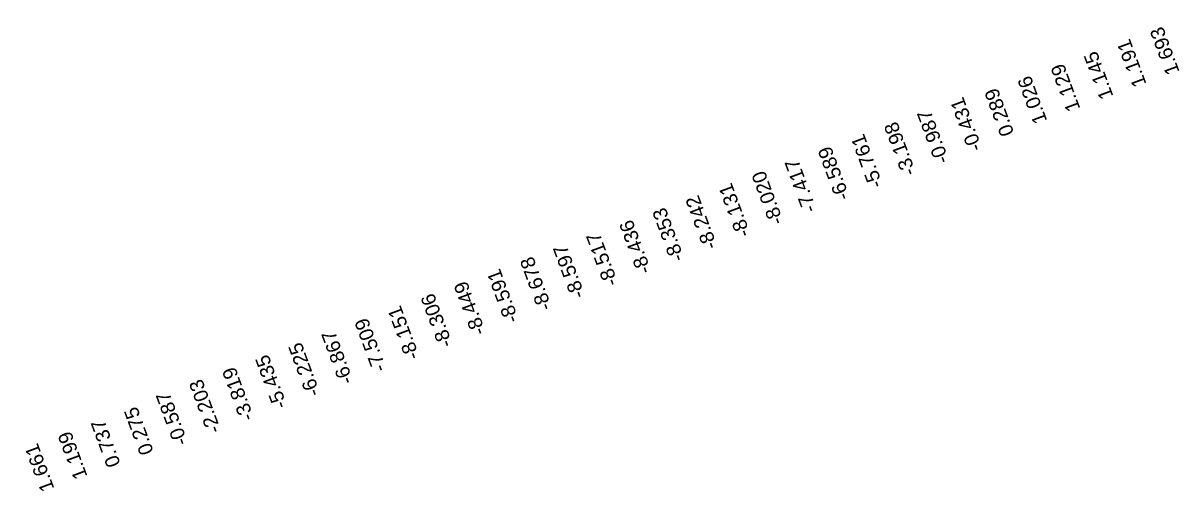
# Model space of a CAD drawing. Header units: inches. Extents: x 215676 to 3518780154, y 2761699 to 325936546.
# Drawn here: x 112072917.1 to 112072982.7, y 8439088.6 to 8439115.4 of the extents above; entities that cross this region are included whole.
import ezdxf
from ezdxf.enums import TextEntityAlignment as Align

# ---------------------------------------------------------------- set-up
doc = ezdxf.new("R2010")
doc.units = ezdxf.units.IN
doc.header["$LTSCALE"] = 20
doc.header["$MEASUREMENT"] = 0
doc.layers.add('Chainage_TXT', color=7, linetype='Continuous')
doc.layers.add('RL', color=1, linetype='Continuous')
doc.styles.add('text', font='arial.ttf')

# ---------------------------------------------------------------- blocks, each defined once
blk = doc.blocks.new('dffmhdsrt')
at = {"layer": 'RL', "lineweight": 5, "style": 'text'}
for s, p in [('1.661', (773047.049, 2500611.949)), ('1.199', (773049.049, 2500611.949)), ('0.737', (773051.049, 2500611.949)), ('0.275', (773053.049, 2500611.949)), ('-0.587', (773055.049, 2500611.949)), ('-2.203', (773057.049, 2500611.949)), ('-3.819', (773059.049, 2500611.949)), ('-5.435', (773061.049, 2500611.949)), ('-6.225', (773063.049, 2500611.949)), ('-6.867', (773065.049, 2500611.949)), ('-7.509', (773067.049, 2500611.949)), ('-8.151', (773069.049, 2500611.949)), ('-8.306', (773071.049, 2500611.949)), ('-8.449', (773073.049, 2500611.949)), ('-8.591', (773075.049, 2500611.949)), ('-8.678', (773077.049, 2500611.949)), ('-8.597', (773079.049, 2500611.949)), ('-8.517', (773081.049, 2500611.949)), ('-8.436', (773083.049, 2500611.949)), ('-8.353', (773085.049, 2500611.949)), ('-8.242', (773087.049, 2500611.949)), ('-8.131', (773089.049, 2500611.949)), ('-8.020', (773091.049, 2500611.949)), ('-7.417', (773093.049, 2500611.949)), ('-6.589', (773095.049, 2500611.949)), ('-5.761', (773097.049, 2500611.949)), ('-3.198', (773099.049, 2500611.949)), ('-0.987', (773101.049, 2500611.949)), ('-0.431', (773103.049, 2500611.949)), ('0.289', (773105.049, 2500611.949)), ('1.026', (773107.049, 2500611.949)), ('1.129', (773109.049, 2500611.949)), ('1.145', (773111.049, 2500611.949)), ('1.191', (773113.049, 2500611.949)), ('1.693', (773115.049, 2500611.949))]:
    blk.add_text(s, height=0.8, rotation=90, dxfattribs=at).set_placement(p, align=Align.MIDDLE_CENTER)

msp = doc.modelspace()

# ---------------------------------------------------------------- block references
at = {"layer": 'Chainage_TXT', "rotation": 20.3290875241062}
msp.add_blockref('dffmhdsrt', (112216764.005, 5825668.981), dxfattribs=at)

doc.saveas('drawing.dxf')
